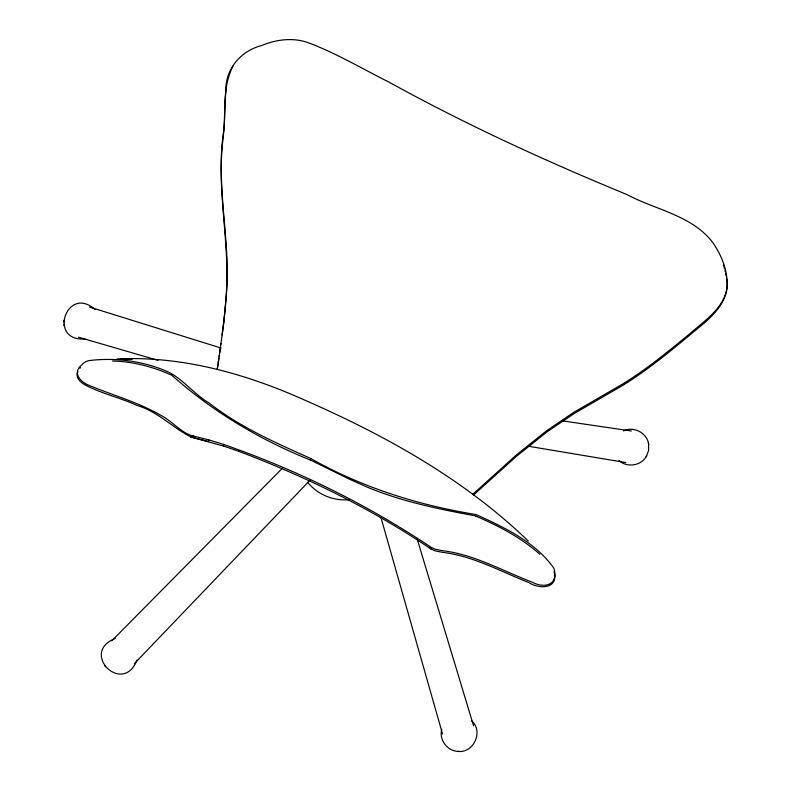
<?xml version="1.0" encoding="UTF-8"?>
<svg xmlns="http://www.w3.org/2000/svg" width="791" height="791" viewBox="0 0 791 791"><rect width="100%" height="100%" fill="white"/><g stroke="black" fill="none" stroke-linecap="round" stroke-linejoin="round"><path stroke-width="1.19" d="M84.884 338.983C47.302 341.524 67.008 284.236 95.078 309.597M63.764 322.066L63.774 321.443M63.774 320.889L63.784 320.385M225.9 298.929C230.992 242.619 215.014 186.646 223.813 130.357M225.781 300.55C231.971 245.665 215.775 191.145 223.349 136.24M223.863 129.635C225.069 117.068 224.654 104.412 225.85 91.835C224.862 69.539 240.415 50.98 261.574 45.552M225.999 298.958L225.237 307.353M223.309 135.607C226.206 112.421 221.777 87.544 233.038 66.167M225.514 303.962L225.87 300.659M225.593 304.07L224.931 310.725M225.297 307.452L224.051 319.337M224.98 310.814L224.239 317.596M223.853 321.077L224.268 317.745M223.655 322.807L224.071 319.485M223.458 324.537L223.873 321.215M223.25 326.248L223.675 322.936M223.467 324.656L222.123 334.969M223.26 326.357L220.719 345.252M367.815 487.404L348.93 478.96L310.527 460.075L310.744 458.483C275.525 442.762 239.851 427.081 209.239 403.133C194.448 394.482 183.245 379.423 168.453 372.067C144.071 361.23 116.999 357.443 90.54 360.409C86.872 360.558 83.609 362.614 81.285 365.363C72.04 372.947 80.949 382.389 88.889 385.276C112.718 395.282 137.98 402.135 160.484 415.156C171.588 420.555 179.389 431.313 191.106 435.426L208.972 439.944M220.936 343.66L219.127 356.682M219.582 353.478L220.254 348.623M219.344 355.09L218.217 362.931M218.889 358.234L217.307 369.002M217.98 364.394L217.298 368.893M441.744 729.371C438.787 739.931 447.686 751.519 458.632 751.43M136.981 660.06C122.961 696.238 79.149 652.654 115.278 638.456M77.864 371.612C74.957 377.317 80.207 382.023 84.637 384.673C101.278 393.562 120.024 397.586 137.13 405.496C157.656 411.528 172.547 427.545 190.888 437.018L208.765 441.536M619.007 460.441C627.055 468.242 641.867 465.691 646.781 455.616M646.158 456.733L648.61 450.544L648.6 443.919M79.901 368.319L80.455 367.647M134.322 663.698L310.112 480.127M111.729 640.878L282.555 468.064M472.672 494.434L516.345 454.973L546.621 430.729L573.93 412.249L621.963 384.436M473.552 495.008L516.128 456.575L547.056 431.846L574.315 413.466L622.616 385.484M625.216 383.833C652.318 366.836 676.602 345.934 701.212 325.615C715.133 314.057 730.577 298.088 726.524 278.392M624.643 384.208L623.199 385.128M622.547 384.08C646.633 369.318 668.425 351.303 690.187 333.397C705.028 320.395 724.912 307.561 727.156 286.263C727.75 270.908 721.837 255.859 713.294 243.312C693.005 215.498 655.502 209.922 626.976 194.566C545.731 161.137 465.8 124.543 388.856 82.046C362.199 68.718 336.373 53.264 308.411 42.763C293.471 37.345 276.939 39.323 262.464 45.206M623.595 430.897C633.828 425.805 647.364 433.112 648.699 444.453M194.991 437.097L190.888 437.018L223.843 446.154M348.94 499.655C333.416 501.227 317.339 494.464 307.64 482.243M457.811 751.41C473.73 753.428 483.884 731.141 471.446 720.611M117.157 358.936C182.751 355.752 247.207 374.133 306.512 400.918C386.839 436.157 464.762 479.771 528.289 541.054M122.684 358.807L132.334 358.758L120.845 358.847L132.334 358.758M112.53 361.032C133.007 361.428 153.167 366.846 171.766 375.221C212.641 411.557 259.824 439.796 310.527 460.075M193.419 435.712L192.668 435.683M458.81 751.43L459.512 751.45M442.93 552.385C473.305 556.152 500.555 571.409 528.645 582.483C539.274 589.443 558.822 589.206 554.096 571.517M442.525 550.694C474.353 554.511 502.671 570.934 532.205 582.176C544.623 588.909 558.94 584.856 553.898 568.304C535.655 542.151 504.559 527.557 476.251 514.615M442.307 552.296L435.248 550.902L430.986 548.974C371.216 508.564 305.86 476.676 238.457 451.177L238.971 451.315L223.329 446.015M561.837 420.792L631.386 431.006M441.922 550.605L435.238 549.241L431.204 547.372C366.876 504.312 296.635 469.844 223.537 444.423M474.303 515.643L475.836 516.118M528.378 446.243L625.79 462.567M473.957 515.594L473.374 515.485M473.236 515.455C437.68 508.929 402.016 501.405 368.458 487.661M78.566 337.213L157.963 360.34M208.448 439.806L224.061 444.552M89.442 307.007L221.282 348.119M476.775 516.533C499.319 526.233 521.417 537.88 539.848 554.303M476.716 516.513L475.895 516.147M476.113 514.555C418.281 505.212 361.873 487.483 310.744 458.483M430.986 548.974L429.384 547.026M104.659 665.686L105.45 666.783M723.32 265.123L723.725 266.349M417.183 539.076L473.601 725.92M724.111 267.576L724.477 268.802M381.074 517.937L442.555 734.088M724.981 270.641L725.278 271.837M63.982 324.31L64.17 325.131M64.219 325.348L64.417 326.268M725.693 273.646L726.108 275.743M648.343 442.673L648.472 443.306"/></g></svg>
